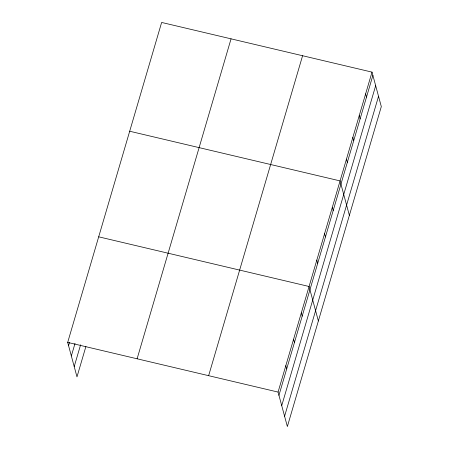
<?xml version="1.0" encoding="UTF-8"?>
<svg xmlns="http://www.w3.org/2000/svg" width="449" height="449" viewBox="0 0 449 449"><rect width="100%" height="100%" fill="white"/><g stroke="black" fill="none" stroke-linecap="round" stroke-linejoin="round"><path stroke-width="0.67" d="M85.899 346.521L76.987 376.879L67.687 342.402L161.634 22.45L372.013 72.121L381.313 106.598L287.366 426.55L278.066 392.078L372.013 72.121M68.562 345.657L69.533 342.357M71.34 355.962L75.022 343.423M74.208 366.575L80.601 344.798M137.108 358.796L231.055 38.844M208.639 375.684L302.587 55.732M278.941 395.328L372.889 75.376M281.725 405.632L375.673 85.675M284.587 416.245L378.535 96.294M129.688 131.237L340.073 180.908L349.373 215.38M98.685 236.819L309.069 286.49L318.369 320.968M67.687 342.402L278.066 392.078M365.626 93.88L366.502 97.13M359.239 115.634L360.115 118.89M352.847 137.394L353.728 140.644M346.46 159.148L347.335 162.403M332.322 207.303L333.197 210.553M324.571 233.699L325.446 236.954M316.82 260.094L317.696 263.35M301.318 312.886L302.194 316.141M293.567 339.281L294.443 342.536M285.817 365.682L286.692 368.932"/></g></svg>
